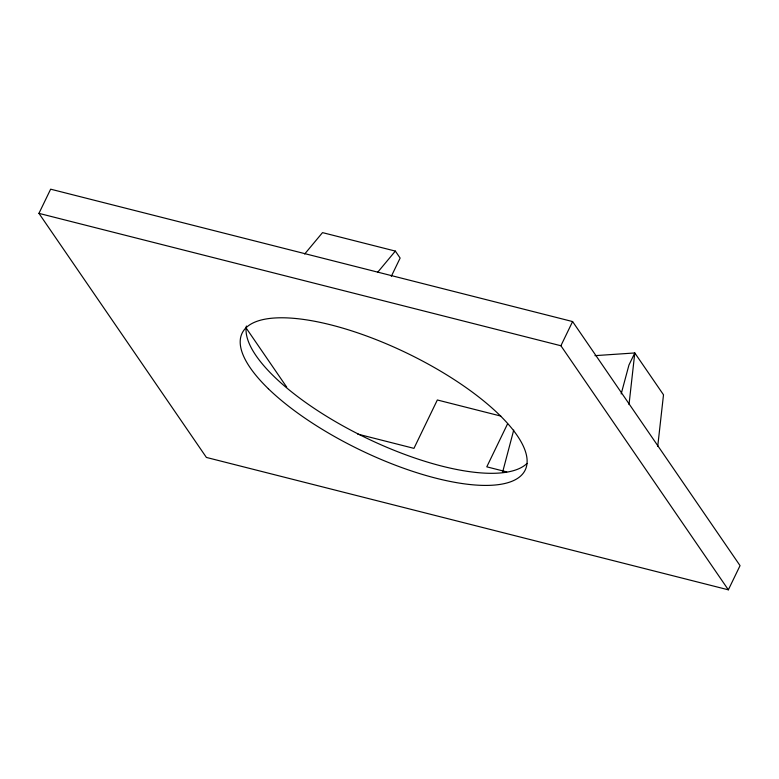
<?xml version="1.0" encoding="UTF-8"?>
<svg xmlns="http://www.w3.org/2000/svg" width="779" height="779" viewBox="0 0 779 779"><rect width="100%" height="100%" fill="white"/><g stroke="black" fill="none" stroke-linecap="round" stroke-linejoin="round"><path stroke-width="1.17" d="M629.013 404.574L634.797 352.955L594.942 355.652M657.719 446.416L663.504 394.797L634.797 352.955L628.945 365.049L621.175 393.94M502.621 472.123L513.721 430.096M38.95 213.368L50.645 189.18L572.594 321.561L740.05 565.632L728.355 589.82L206.406 457.439L38.95 213.368L560.899 345.749L728.355 589.82M391.301 276.341L400.133 258.063L395.352 251.091L322.516 232.619L304.667 254.022M507.577 423.825L486.787 466.835L506.71 471.889M560.899 345.749L572.594 321.561M377.494 272.494L395.352 251.091M500.78 416.064L437.34 399.978L413.951 448.363L357.678 434.088M246.816 328.972L286.701 387.105M527.003 463.437A157.212 53.77 25.8 0 1 364.027 436.902A157.212 53.77 25.8 0 1 246.368 326.031M268.346 388.74A157.212 53.77 25.8 0 0 515.231 479.757A157.212 53.77 25.8 0 0 367.386 336.294A157.212 53.77 25.8 0 0 268.346 388.74"/></g></svg>
